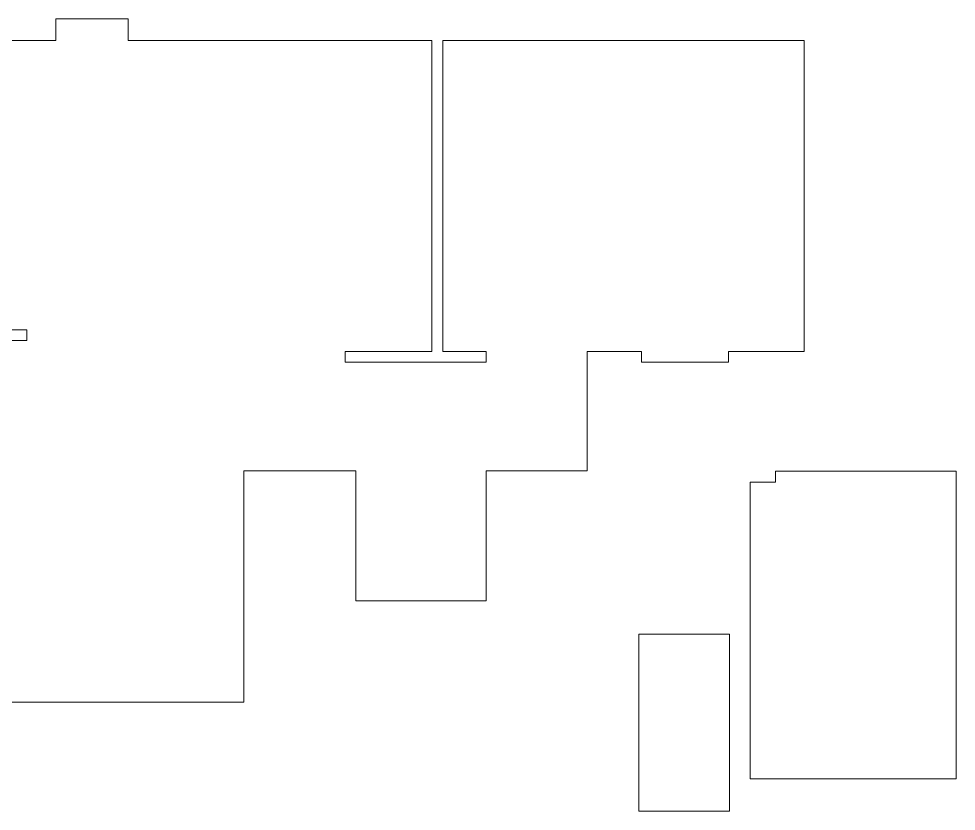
# Model space of a CAD drawing. Header units: millimetres. Extents: x 56222 to 152663, y -171621 to -121287.
# Drawn here: x 147988 to 148376.9, y -168231.1 to -167902.4 of the extents above; entities that cross this region are included whole.
import ezdxf

# ---------------------------------------------------------------- set-up
doc = ezdxf.new("R2010")
doc.units = ezdxf.units.MM
doc.header["$MEASUREMENT"] = 0
doc.layers.add('ELEVATION ( SPIRAL STAIR )', color=250, linetype='Continuous', lineweight=9)

msp = doc.modelspace()

# ---------------------------------------------------------------- linework, layer by layer
at = {"layer": 'ELEVATION ( SPIRAL STAIR )', "color": 5}
for points in [[(147979.3569, -168185.8788), (148006.3569, -168185.8788), (148007.8569, -168185.8788), (148054.3569, -168185.8788), (148081.3569, -168185.8788), (148081.3569, -168089.8788), (148085.8569, -168089.8788), (148127.8569, -168089.8788), (148127.8569, -168143.8788), (148181.8569, -168143.8788), (148181.8569, -168089.8788), (148223.8569, -168089.8788), (148223.8569, -168040.3788), (148238.8569, -168040.3788), (148246.3569, -168040.3788), (148246.3569, -168044.8788), (148282.3569, -168044.8788), (148282.3569, -168040.3788), (148313.8569, -168040.3788), (148313.8569, -167911.3788), (148277.8569, -167911.3788), (148276.3569, -167911.3788), (148211.8569, -167911.3788), (148163.8569, -167911.3788), (148163.8569, -168040.3788), (148181.8569, -168040.3788), (148181.8569, -168044.8788), (148123.3569, -168044.8788), (148123.3569, -168040.3788), (148159.3569, -168040.3788), (148159.3569, -167911.3788), (148033.3569, -167911.3788), (148033.3569, -167902.3788), (148003.3569, -167902.3788), (148003.3569, -167911.3788), (147982.3569, -167911.3788)], [(147931.3569, -168031.3788), (147991.3569, -168031.3788), (147991.3569, -168035.8788), (147931.3569, -168035.8788)]]:
    msp.add_lwpolyline(points, dxfattribs=at)
for points in [[(148376.8998, -168090.0846), (148345.3998, -168090.0846), (148301.8998, -168090.0846), (148301.8998, -168094.5846), (148291.3998, -168094.5846), (148291.3998, -168217.5846), (148376.8998, -168217.5846)], [(148282.7894, -168157.5846), (148245.2894, -168157.5846), (148245.2894, -168231.0846), (148282.7894, -168231.0846)]]:
    msp.add_lwpolyline(points, close=True, dxfattribs=at)

doc.saveas('drawing.dxf')
